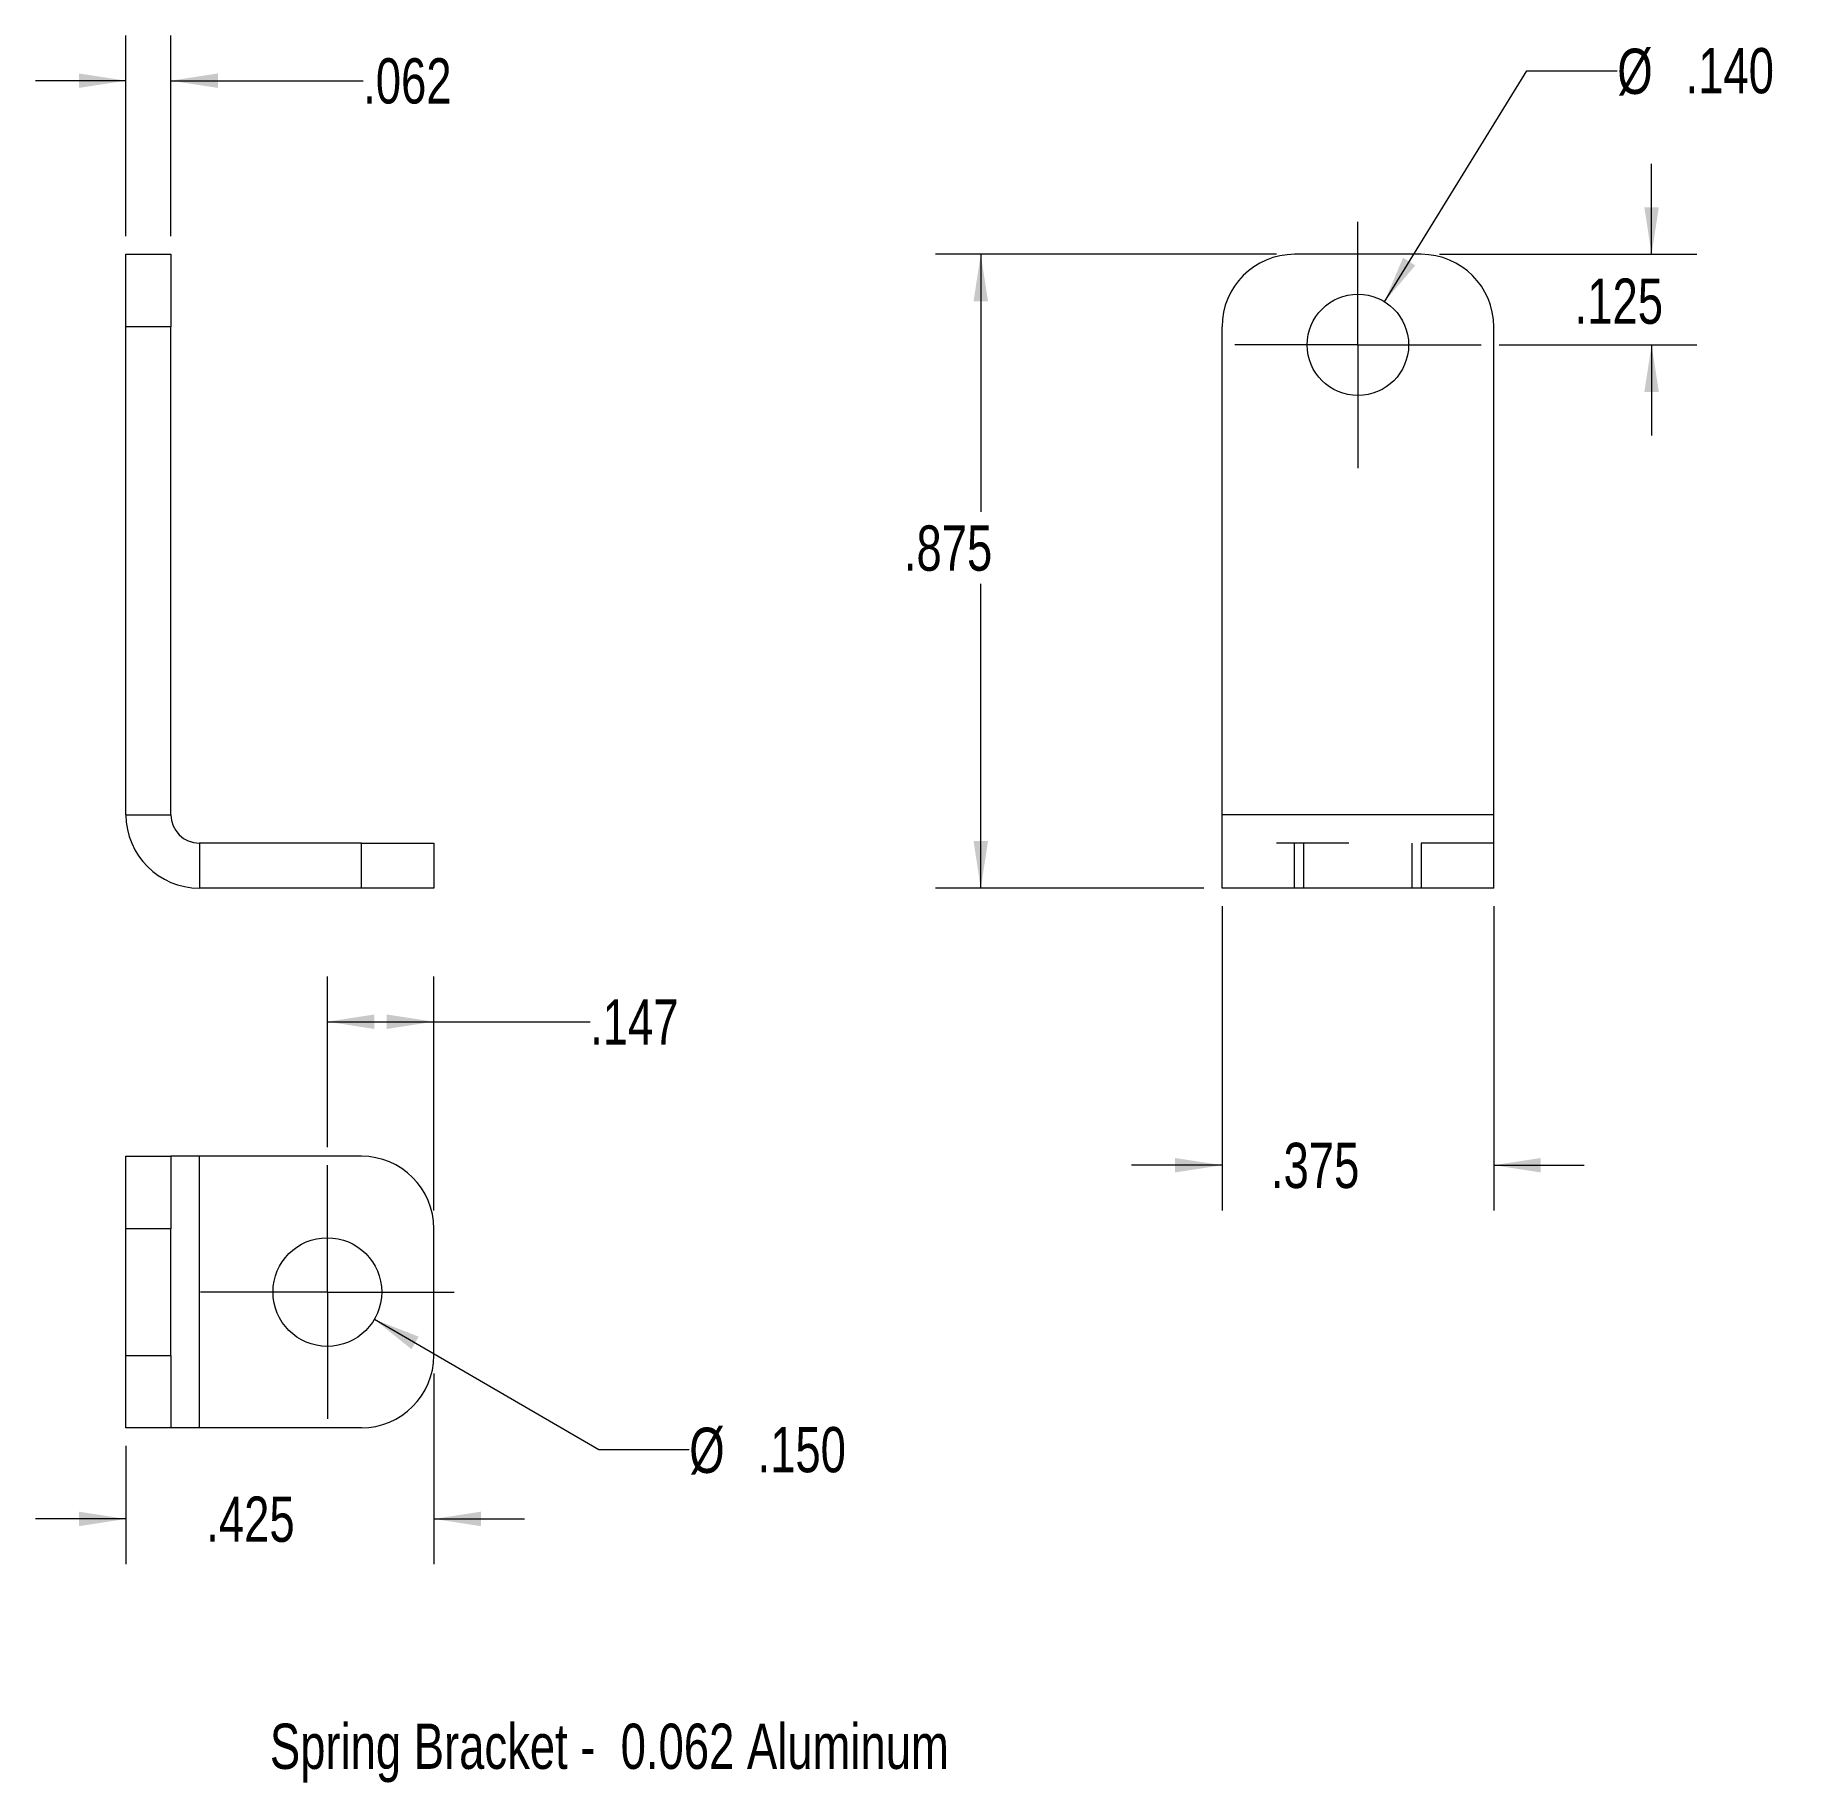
# Model space of a CAD drawing. Header units: inches. Extents: x 1.56 to 4, y 0.67 to 3.08.
import ezdxf

# ---------------------------------------------------------------- set-up
doc = ezdxf.new("R2010")
doc.units = ezdxf.units.IN
doc.header["$LTSCALE"] = 0.5
doc.header["$MEASUREMENT"] = 0
doc.linetypes.add('HIDDEN', pattern=[0.075, 0.05, -0.025])
doc.styles.add('SLDTEXTSTYLE0', font='TXT', dxfattribs={"width": 0.75})
doc.dimstyles.new('SLDDIMSTYLE0', dxfattribs={"dimtxt": 0.0625, "dimasz": 0.065, "dimexe": 0, "dimexo": 0.0625, "dimgap": 0.015625, "dimtad": 0, "dimtih": 1, "dimtoh": 1, "dimrnd": 1e-09, "dimzin": 12, "dimdsep": 46, "dimlunit": 5, "dimtxsty": 'SLDTEXTSTYLE0', "dimsah": 1, "dimcen": 0.09, "dimadec": 0, "dimazin": 3, "dimtfac": 1, "dimtmove": 0, "dimatfit": 0, "dimfxl": 1, "dimfrac": 2, "dimtolj": 1, "dimtzin": 12, "dimarcsym": 0})
doc.dimstyles.new('SLDDIMSTYLE1', dxfattribs={"dimtxt": 0.0625, "dimasz": 0.065, "dimexe": 0, "dimexo": 0.0625, "dimgap": 0.015625, "dimtad": 0, "dimtih": 1, "dimtoh": 1, "dimrnd": 1e-09, "dimzin": 4, "dimdsep": 46, "dimlunit": 5, "dimtxsty": 'SLDTEXTSTYLE0', "dimsah": 1, "dimcen": 0, "dimadec": 0, "dimazin": 1, "dimtfac": 1, "dimtofl": 0, "dimtmove": 0, "dimatfit": 3, "dimfxl": 1, "dimfrac": 2, "dimtolj": 1, "dimtzin": 12, "dimarcsym": 0})
doc.dimstyles.new('SLDDIMSTYLE2', dxfattribs={"dimtxt": 0.0625, "dimasz": 0.065, "dimexe": 0, "dimexo": 0.0625, "dimgap": 0.015625, "dimtad": 0, "dimtih": 1, "dimtoh": 1, "dimrnd": 1e-09, "dimzin": 12, "dimdsep": 46, "dimlunit": 5, "dimtxsty": 'SLDTEXTSTYLE0', "dimsah": 1, "dimcen": 0.09, "dimadec": 0, "dimazin": 3, "dimtfac": 1, "dimtofl": 0, "dimtmove": 0, "dimatfit": 3, "dimfxl": 1, "dimfrac": 2, "dimtolj": 1, "dimtzin": 12, "dimarcsym": 0})

# ---------------------------------------------------------------- blocks, each defined once
blk = doc.blocks.new('*D1')
at = {"color": 7, "linetype": 'Continuous', "lineweight": 0}
for p, q in [((1.6829, 2.8017), (1.6829, 3.0789)), ((1.7449, 2.8017), (1.7449, 3.0789)), ((1.6829, 3.0164), (1.5579, 3.0164)), ((1.7449, 3.0164), (2.0104, 3.0164))]:
    blk.add_line(p, q, dxfattribs=at)
for points in [[(1.6829, 3.0164), (1.6179, 3.0264), (1.6179, 3.0064)], [(1.7449, 3.0164), (1.8099, 3.0064), (1.8099, 3.0264)]]:
    blk.add_solid(points, dxfattribs=at)
at = {"color": 7, "linetype": 'Continuous', "lineweight": 0, "insert": (2.0104, 3.0474, -0.1836), "char_height": 0.0625, "attachment_point": 1, "style": 'SLDTEXTSTYLE0'}
blk.add_mtext('.062', dxfattribs=at)
blk = doc.blocks.new('*D2')
at = {"color": 7, "linetype": 'Continuous', "lineweight": 0}
for p, q in [((3.4201, 2.7113), (3.6165, 3.0302)), ((3.6165, 3.0302), (3.7415, 3.0302))]:
    blk.add_line(p, q, dxfattribs=at)
blk.add_solid([(3.4201, 2.7113), (3.4627, 2.7614), (3.4457, 2.7719)], dxfattribs=at)
at = {"color": 7, "linetype": 'Continuous', "lineweight": 0, "char_height": 0.0625, "attachment_point": 1, "style": 'SLDTEXTSTYLE0'}
for s, insert in [('%%c', (3.7415, 3.0606, 0.2164)), ('.140', (3.8357, 3.0615, 0.2164))]:
    blk.add_mtext(s, dxfattribs=dict(at, insert=insert))
blk = doc.blocks.new('*D3')
at = {"color": 7, "linetype": 'Continuous', "lineweight": 0}
for p, q in [((3.1959, 1.8767), (3.1959, 1.4567)), ((3.5709, 1.8767), (3.5709, 1.4567)), ((3.1959, 1.5192), (3.0709, 1.5192)), ((3.5709, 1.5192), (3.6959, 1.5192))]:
    blk.add_line(p, q, dxfattribs=at)
for points in [[(3.1959, 1.5192), (3.1309, 1.5292), (3.1309, 1.5092)], [(3.5709, 1.5192), (3.6359, 1.5092), (3.6359, 1.5292)]]:
    blk.add_solid(points, dxfattribs=at)
at = {"color": 7, "linetype": 'Continuous', "lineweight": 0, "insert": (3.2634, 1.5502, 0.2164), "char_height": 0.0625, "attachment_point": 1, "style": 'SLDTEXTSTYLE0'}
blk.add_mtext('.375', dxfattribs=at)
blk = doc.blocks.new('*D4')
at = {"color": 7, "linetype": 'Continuous', "lineweight": 0}
for p, q in [((3.2709, 2.7767), (2.8004, 2.7767)), ((2.8629, 2.7767), (2.8629, 2.4211)), ((2.8629, 1.9017), (2.8629, 2.3219)), ((3.1709, 1.9017), (2.8004, 1.9017))]:
    blk.add_line(p, q, dxfattribs=at)
for points in [[(2.8629, 2.7767), (2.8529, 2.7117), (2.8729, 2.7117)], [(2.8629, 1.9017), (2.8729, 1.9667), (2.8529, 1.9667)]]:
    blk.add_solid(points, dxfattribs=at)
at = {"color": 7, "linetype": 'Continuous', "lineweight": 0, "insert": (2.7567, 2.4024, 0.2164), "char_height": 0.0625, "attachment_point": 1, "style": 'SLDTEXTSTYLE0'}
blk.add_mtext('.875', dxfattribs=at)
blk = doc.blocks.new('*D5')
at = {"color": 7, "linetype": 'Continuous', "lineweight": 0}
for p, q in [((3.7888, 2.7767), (3.7888, 2.9017)), ((3.4959, 2.7767), (3.8513, 2.7767)), ((3.5784, 2.6517), (3.8513, 2.6517)), ((3.7888, 2.6517), (3.7888, 2.5267))]:
    blk.add_line(p, q, dxfattribs=at)
for points in [[(3.7888, 2.7767), (3.7988, 2.8417), (3.7788, 2.8417)], [(3.7888, 2.6517), (3.7788, 2.5867), (3.7988, 2.5867)]]:
    blk.add_solid(points, dxfattribs=at)
at = {"color": 7, "linetype": 'Continuous', "lineweight": 0, "insert": (3.6826, 2.7433, 0.2164), "char_height": 0.0625, "attachment_point": 1, "style": 'SLDTEXTSTYLE0'}
blk.add_mtext('.125', dxfattribs=at)
blk = doc.blocks.new('SW_CENTERMARKSYMBOL_0')
at = {"color": 0, "linetype": 'Continuous', "lineweight": 0}
for p, q in [((0, 0.1), (0, 0.17)), ((0, 0), (0, 0.1)), ((-0.1, 0), (-0.17, 0)), ((0, 0), (-0.1, 0)), ((0, 0), (0, -0.1)), ((0, 0), (0.1, 0)), ((0.1, 0), (0.17, 0)), ((0, -0.1), (0, -0.17))]:
    blk.add_line(p, q, dxfattribs=at)
blk = doc.blocks.new('*D7')
at = {"color": 7, "linetype": 'Continuous', "lineweight": 0}
for p, q in [((2.0258, 1.3065), (2.3355, 1.1266)), ((2.3355, 1.1266), (2.4605, 1.1266))]:
    blk.add_line(p, q, dxfattribs=at)
blk.add_solid([(2.0258, 1.3065), (2.077, 1.2652), (2.087, 1.2825)], dxfattribs=at)
at = {"color": 7, "linetype": 'Continuous', "lineweight": 0, "char_height": 0.0625, "attachment_point": 1, "style": 'SLDTEXTSTYLE0'}
for s, insert in [('%%c', (2.4605, 1.1569, -0.4336)), ('.150', (2.5547, 1.1578, -0.4336))]:
    blk.add_mtext(s, dxfattribs=dict(at, insert=insert))
blk = doc.blocks.new('*D8')
at = {"color": 7, "linetype": 'Continuous', "lineweight": 0}
for p, q in [((1.9609, 1.5441), (1.9609, 1.7798)), ((2.1079, 1.4566), (2.1079, 1.7798)), ((1.9609, 1.7173), (2.1079, 1.7173)), ((2.1079, 1.7173), (2.3236, 1.7173))]:
    blk.add_line(p, q, dxfattribs=at)
for points in [[(1.9609, 1.7173), (2.0259, 1.7073), (2.0259, 1.7273)], [(2.1079, 1.7173), (2.0429, 1.7273), (2.0429, 1.7073)]]:
    blk.add_solid(points, dxfattribs=at)
at = {"color": 7, "linetype": 'Continuous', "lineweight": 0, "insert": (2.3236, 1.7483, -0.4336), "char_height": 0.0625, "attachment_point": 1, "style": 'SLDTEXTSTYLE0'}
blk.add_mtext('.147', dxfattribs=at)
blk = doc.blocks.new('*D9')
at = {"color": 7, "linetype": 'Continuous', "lineweight": 0}
for p, q in [((2.1079, 1.2316), (2.1079, 0.9684)), ((1.6829, 1.1316), (1.6829, 0.9684)), ((1.6829, 1.0309), (1.5579, 1.0309)), ((2.1079, 1.0309), (2.2329, 1.0309))]:
    blk.add_line(p, q, dxfattribs=at)
for points in [[(1.6829, 1.0309), (1.6179, 1.0409), (1.6179, 1.0209)], [(2.1079, 1.0309), (2.1729, 1.0209), (2.1729, 1.0409)]]:
    blk.add_solid(points, dxfattribs=at)
at = {"color": 7, "linetype": 'Continuous', "lineweight": 0, "insert": (1.7938, 1.0618, -0.4336), "char_height": 0.0625, "attachment_point": 1, "style": 'SLDTEXTSTYLE0'}
blk.add_mtext('.425', dxfattribs=at)
blk = doc.blocks.new('SW_CENTERMARKSYMBOL_1')
at = {"color": 0, "linetype": 'Continuous', "lineweight": 0}
for p, q in [((0, 0.1), (0, 0.175)), ((0, 0), (0, 0.1)), ((-0.1, 0), (-0.175, 0)), ((0, 0), (-0.1, 0)), ((0, 0), (0, -0.1)), ((0, 0), (0.1, 0)), ((0.1, 0), (0.175, 0)), ((0, -0.1), (0, -0.175))]:
    blk.add_line(p, q, dxfattribs=at)

msp = doc.modelspace()

# ---------------------------------------------------------------- linework, layer by layer
at = {"color": 7, "linetype": 'Continuous', "lineweight": 15}
for p, q in [((1.6829, 2.7767), (1.7449, 2.7767)), ((1.6829, 2.6767), (1.6829, 2.7767)), ((1.7449, 2.7767), (1.7449, 2.6767)), ((3.4709, 2.7767), (3.2959, 2.7767)), ((1.6829, 2.0031), (1.6829, 2.6767)), ((1.7449, 2.6767), (1.6829, 2.6767)), ((1.7449, 2.0031), (1.7449, 2.6767)), ((3.1959, 2.0031), (3.1959, 2.6767)), ((3.5709, 2.0031), (3.5709, 2.6767)), ((1.6829, 2.0031), (1.7449, 2.0031)), ((3.5709, 2.0031), (3.1959, 2.0031)), ((3.1959, 1.9017), (3.1959, 2.0031)), ((3.5709, 1.9017), (3.5709, 2.0031)), ((1.7843, 1.9637), (1.7843, 1.9017)), ((2.0079, 1.9637), (1.7843, 1.9637)), ((2.0079, 1.9017), (2.0079, 1.9637)), ((2.0079, 1.9637), (2.1079, 1.9637)), ((2.1079, 1.9637), (2.1079, 1.9017)), ((2.0079, 1.9017), (1.7843, 1.9017)), ((2.1079, 1.9017), (2.0079, 1.9017)), ((3.5709, 1.9017), (3.1959, 1.9017)), ((1.6829, 1.5316), (1.7449, 1.5316)), ((1.6829, 1.4316), (1.6829, 1.5316)), ((1.7449, 1.5316), (1.7449, 1.4316)), ((1.7843, 1.5316), (1.7449, 1.5316)), ((1.7843, 1.1566), (1.7843, 1.5316)), ((2.0079, 1.5316), (1.7843, 1.5316)), ((1.6829, 1.2566), (1.6829, 1.4316)), ((1.7449, 1.4316), (1.6829, 1.4316)), ((1.7449, 1.2566), (1.7449, 1.4316)), ((2.1079, 1.2566), (2.1079, 1.4316)), ((1.6829, 1.2566), (1.7449, 1.2566)), ((1.6829, 1.1566), (1.6829, 1.2566)), ((1.7449, 1.2566), (1.7449, 1.1566)), ((1.7449, 1.1566), (1.6829, 1.1566)), ((1.7843, 1.1566), (1.7449, 1.1566)), ((2.0079, 1.1566), (1.7843, 1.1566))]:
    msp.add_line(p, q, dxfattribs=at)
at = {"color": 7, "linetype": 'HIDDEN', "lineweight": 0}
for p, q in [((3.5709, 1.9637), (3.1959, 1.9637)), ((3.2959, 1.9017), (3.2959, 1.9637)), ((3.3084, 1.9637), (3.3084, 1.9017)), ((3.4584, 1.9017), (3.4584, 1.9637)), ((3.4709, 1.9637), (3.4709, 1.9017))]:
    msp.add_line(p, q, dxfattribs=at)
at = {"color": 7, "linetype": 'Continuous', "lineweight": 15}
for centre, radius in [((3.3834, 2.6517), 0.07), ((1.9609, 1.3441), 0.075)]:
    msp.add_circle(centre, radius, dxfattribs=at)
for centre, radius, start, end in [((3.2959, 2.6767), 0.1, 90, 180), ((3.4709, 2.6767), 0.1, 0, 90), ((1.7843, 2.0031), 0.1014, 180, 270), ((1.7843, 2.0031), 0.0394, 180, 270), ((2.0079, 1.4316), 0.1, 0, 90), ((2.0079, 1.2566), 0.1, 270, 0)]:
    msp.add_arc(centre, radius, start, end, dxfattribs=at)

# ---------------------------------------------------------------- block references
at = {"color": 7, "linetype": 'Continuous', "lineweight": 0}
for name, p in [('SW_CENTERMARKSYMBOL_0', (3.3834, 2.6517)), ('SW_CENTERMARKSYMBOL_1', (1.9609, 1.3441))]:
    msp.add_blockref(name, p, dxfattribs=at)

# ---------------------------------------------------------------- texts
at = {"color": 7, "linetype": 'Continuous', "lineweight": 0, "insert": (1.8816, 0.7483), "char_height": 0.0625, "attachment_point": 1, "style": 'SLDTEXTSTYLE0'}
msp.add_mtext('Spring Bracket -  0.062 Aluminum', dxfattribs=at)

# ---------------------------------------------------------------- dimensions: what is measured, and where the dimension line sits
at = {"color": 7, "linetype": 'Continuous', "lineweight": 0}
for base, p1, p2, dimstyle, picture, middle in [((1.6829, 3.0164), (1.7449, 2.7767), (1.6829, 2.7767), 'SLDDIMSTYLE0', '*D1', (2.1166, 3.0164)), ((3.5709351753, 1.5192056323), (3.1959351753, 1.9017162593), (3.5709351753, 1.9017162593), 'SLDDIMSTYLE0', '*D3', (3.3696147715, 1.5192056323)), ((2.1079, 1.7173), (1.9609, 1.5191), (2.1079, 1.4316), 'SLDDIMSTYLE2', '*D8', (2.4298, 1.7173)), ((1.6829383634, 1.0308846971), (2.1079383634, 1.2566471838), (1.6829383634, 1.1566471838), 'SLDDIMSTYLE0', '*D9', (1.9000451647, 1.0308846971))]:
    dim = msp.add_linear_dim(base=base, p1=p1, p2=p2, dimstyle=dimstyle, dxfattribs=at)
    dim.commit()
    dim.dimension.update_dxf_attribs({"geometry": picture, "text_midpoint": middle, "dimtype": 160})
for p1, p2, picture, middle in [((3.3467, 2.5921), (3.4201, 2.7113), '*D2', (3.8948, 3.0302)), ((1.8961, 1.3818), (2.0258, 1.3065), '*D7', (2.6138, 1.1266))]:
    dim = msp.add_diameter_dim_2p(p1=p1, p2=p2, dimstyle='SLDDIMSTYLE1', dxfattribs=at)
    dim.commit()
    dim.dimension.update_dxf_attribs({"geometry": picture, "text_midpoint": middle, "dimtype": 163})
for base, p1, p2, dimstyle, picture, middle in [((3.7888336876, 2.7767162593), (3.5534351753, 2.6517162593), (3.4709351753, 2.7767162593), 'SLDDIMSTYLE0', '*D5', (3.7888336876, 2.7123671626)), ((2.8628666312, 2.7767162593), (3.1959351753, 1.9017162593), (3.2959351753, 2.7767162593), 'SLDDIMSTYLE2', '*D4', (2.8628666312, 2.3714638682))]:
    dim = msp.add_linear_dim(base=base, p1=p1, p2=p2, angle=90, dimstyle=dimstyle, dxfattribs=at)
    dim.commit()
    dim.dimension.update_dxf_attribs({"geometry": picture, "text_midpoint": middle, "dimtype": 160})

doc.saveas('drawing.dxf')
